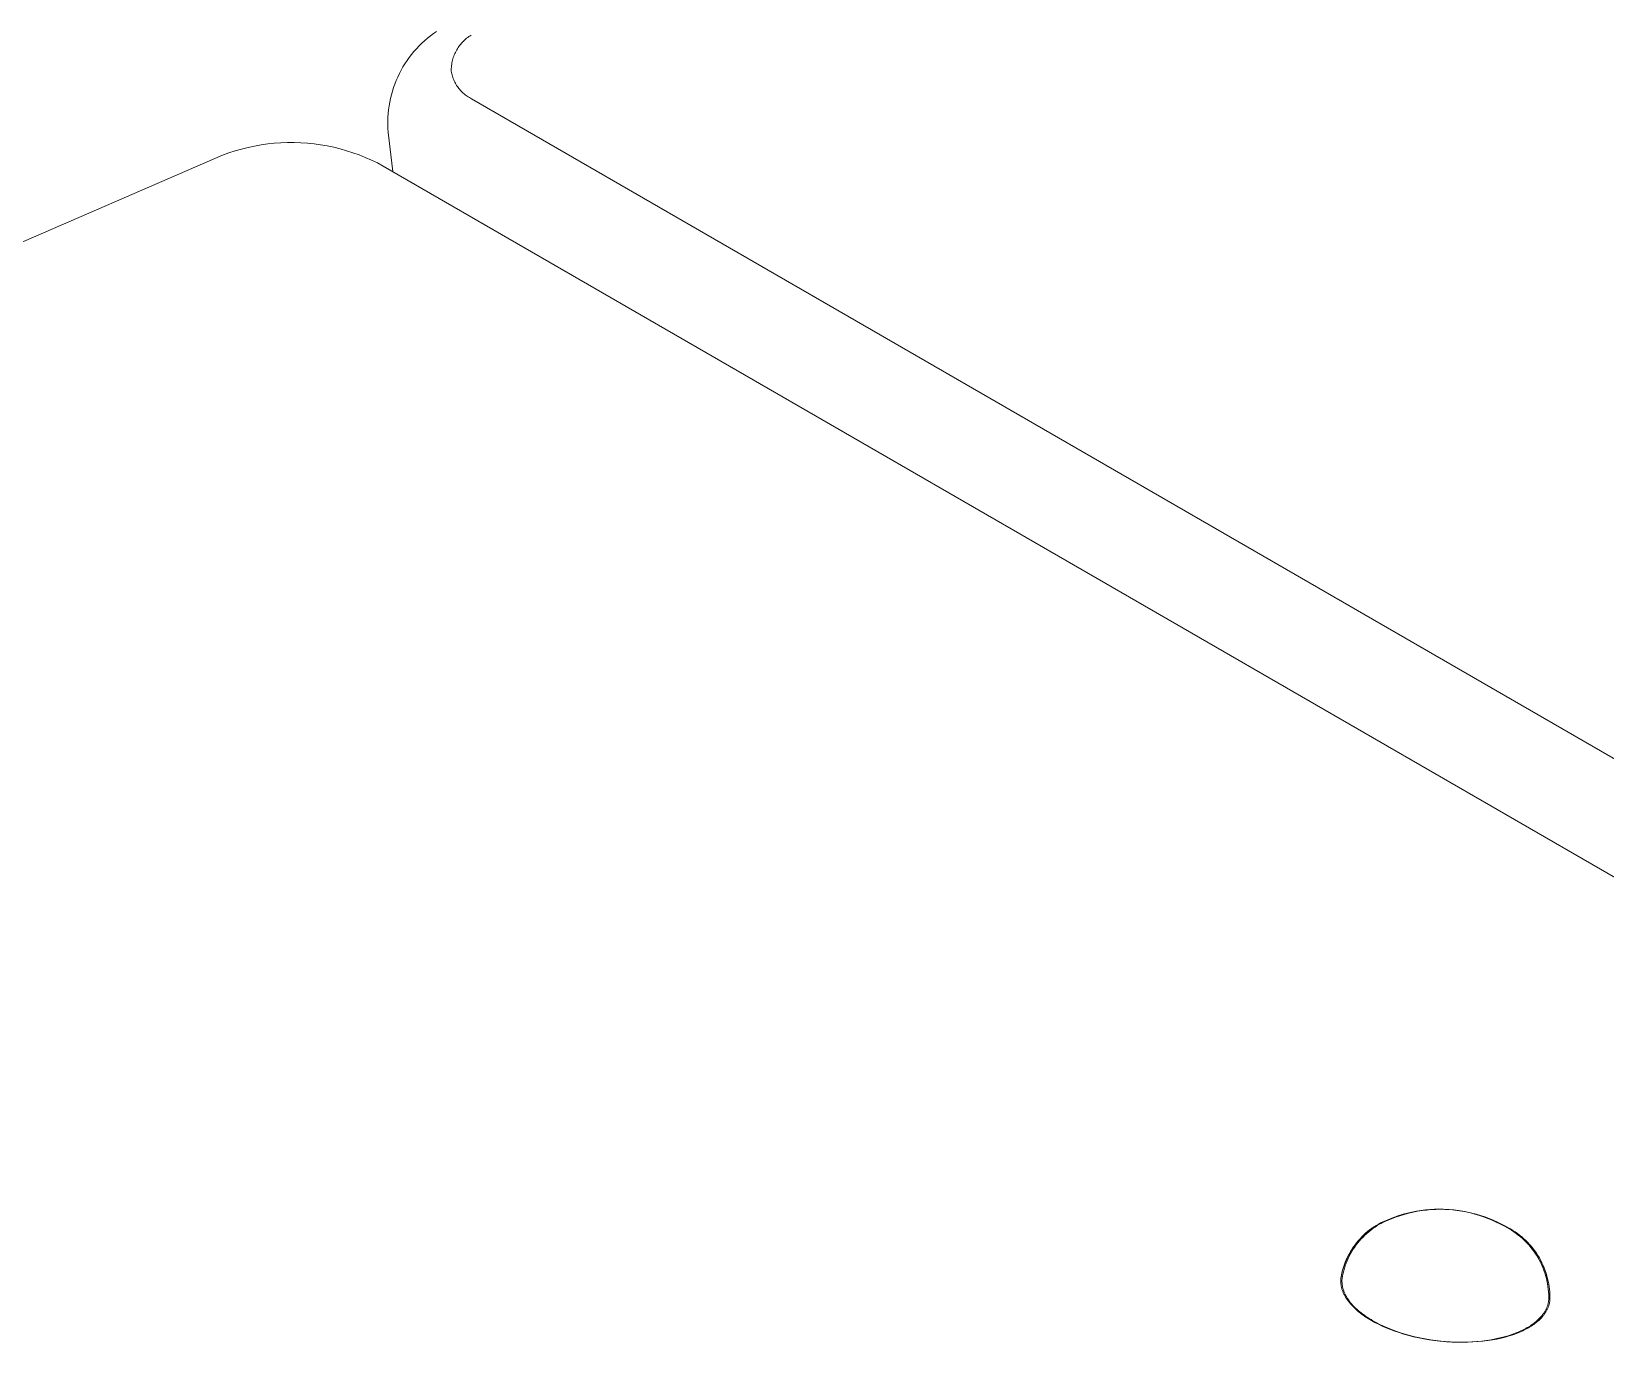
# Model space of a CAD drawing. Header units: inches. Extents: x -4 to 147, y -1 to 99.
# Drawn here: x 100.179 to 103.695, y 57.129 to 60.056 of the extents above; entities that cross this region are included whole.
import ezdxf

# ---------------------------------------------------------------- set-up
doc = ezdxf.new("R2010")
doc.units = ezdxf.units.IN
doc.layers.add('ZANO_R', color=7, linetype='Continuous', lineweight=0)

msp = doc.modelspace()

# ---------------------------------------------------------------- linework, layer by layer
at = {"layer": 'ZANO_R'}
for p, q in [((101.07671, 60.05109), (101.08367, 60.0559)), ((101.03881, 60.01745), (101.04463, 60.02359)), ((101.04463, 60.02359), (101.05066, 60.02953)), ((101.05066, 60.02953), (101.05689, 60.03525)), ((101.05689, 60.03525), (101.06331, 60.04076)), ((101.06331, 60.04076), (101.06992, 60.04604)), ((101.06992, 60.04604), (101.07671, 60.05109)), ((101.13195, 60.02018), (101.13027, 60.01756)), ((101.13373, 60.02274), (101.13195, 60.02018)), ((101.13559, 60.02524), (101.13373, 60.02274)), ((101.13754, 60.02768), (101.13559, 60.02524)), ((101.13957, 60.03005), (101.13754, 60.02768)), ((101.14167, 60.03235), (101.13957, 60.03005)), ((101.14386, 60.03457), (101.14167, 60.03235)), ((101.14612, 60.03673), (101.14386, 60.03457)), ((101.14845, 60.0388), (101.14612, 60.03673)), ((101.15084, 60.04079), (101.14845, 60.0388)), ((101.15331, 60.0427), (101.15084, 60.04079)), ((101.15584, 60.04453), (101.15331, 60.0427)), ((101.15842, 60.04627), (101.15584, 60.04453)), ((101.16107, 60.04792), (101.15842, 60.04627)), ((101.01308, 59.98393), (101.01776, 59.99098)), ((101.01776, 59.99098), (101.02267, 59.99787)), ((101.02267, 59.99787), (101.02782, 60.00458)), ((101.02782, 60.00458), (101.0332, 60.01111)), ((101.0332, 60.01111), (101.03881, 60.01745)), ((101.11797, 59.98575), (101.11746, 59.98267)), ((101.11859, 59.9888), (101.11797, 59.98575)), ((101.11931, 59.99184), (101.11859, 59.9888)), ((101.12013, 59.99485), (101.11931, 59.99184)), ((101.12106, 59.99782), (101.12013, 59.99485)), ((101.12208, 60.00077), (101.12106, 59.99782)), ((101.1232, 60.00368), (101.12208, 60.00077)), ((101.12443, 60.00655), (101.1232, 60.00368)), ((101.12575, 60.00937), (101.12443, 60.00655)), ((101.12716, 60.01215), (101.12575, 60.00937)), ((101.12867, 60.01488), (101.12716, 60.01215)), ((101.13027, 60.01756), (101.12867, 60.01488)), ((100.9935, 59.94648), (100.9969, 59.95424)), ((100.9969, 59.95424), (101.00056, 59.96186)), ((101.00056, 59.96186), (101.00447, 59.96936)), ((101.00447, 59.96936), (101.00865, 59.97672)), ((101.00865, 59.97672), (101.01308, 59.98393)), ((101.11696, 59.96434), (101.11645, 59.96713)), ((101.11655, 59.97337), (101.11645, 59.97025)), ((101.11645, 59.97025), (101.11647, 59.96713)), ((101.11675, 59.97648), (101.11655, 59.97337)), ((101.11705, 59.97958), (101.11675, 59.97648)), ((101.11756, 59.96157), (101.11696, 59.96434)), ((101.11746, 59.98267), (101.11705, 59.97958)), ((101.11826, 59.95882), (101.11756, 59.96157)), ((101.11904, 59.95609), (101.11826, 59.95882)), ((101.11992, 59.95339), (101.11904, 59.95609)), ((101.12089, 59.95073), (101.11992, 59.95339)), ((101.12195, 59.9481), (101.12089, 59.95073)), ((100.98067, 59.90623), (100.98267, 59.91445)), ((100.98267, 59.91445), (100.98496, 59.92259)), ((100.98496, 59.92259), (100.98754, 59.93065)), ((100.98754, 59.93065), (100.99038, 59.93862)), ((100.99038, 59.93862), (100.9935, 59.94648)), ((101.1231, 59.9455), (101.12195, 59.9481)), ((101.12433, 59.94295), (101.1231, 59.9455)), ((101.12565, 59.94044), (101.12433, 59.94295)), ((101.12706, 59.93798), (101.12565, 59.94044)), ((101.12854, 59.93556), (101.12706, 59.93798)), ((101.13011, 59.9332), (101.12854, 59.93556)), ((101.13176, 59.93089), (101.13011, 59.9332)), ((101.13348, 59.92864), (101.13176, 59.93089)), ((101.13528, 59.92644), (101.13348, 59.92864)), ((101.13715, 59.92431), (101.13528, 59.92644)), ((101.1391, 59.92225), (101.13715, 59.92431)), ((101.14111, 59.92025), (101.1391, 59.92225)), ((101.14319, 59.91832), (101.14111, 59.92025)), ((101.14533, 59.91646), (101.14319, 59.91832)), ((101.14753, 59.91468), (101.14533, 59.91646)), ((101.1498, 59.91297), (101.14753, 59.91468)), ((100.97551, 59.8728), (100.97637, 59.88122)), ((100.97637, 59.88122), (100.97751, 59.8896)), ((100.97751, 59.8896), (100.97894, 59.89794)), ((100.97894, 59.89794), (100.98067, 59.90623)), ((101.15212, 59.91134), (101.1498, 59.91297)), ((101.15449, 59.90979), (101.15212, 59.91134)), ((101.15692, 59.90831), (101.15449, 59.90979)), ((101.15939, 59.90693), (101.15692, 59.90831)), ((101.16191, 59.90562), (101.15939, 59.90693)), ((101.16191, 59.90562), (140.32734, 37.29345)), ((100.97468, 59.8559), (100.97495, 59.86436)), ((100.9747, 59.84744), (100.97468, 59.8559)), ((100.97501, 59.83899), (100.9747, 59.84744)), ((100.97495, 59.86436), (100.97551, 59.8728)), ((100.97562, 59.83055), (100.97501, 59.83899)), ((100.9857, 59.74332), (100.97563, 59.83055)), ((97.11251, 58.26699), (100.60582, 59.77976)), ((100.60582, 59.77975), (100.61977, 59.78481)), ((100.61977, 59.78481), (100.6339, 59.78938)), ((100.6339, 59.78938), (100.64817, 59.79346)), ((100.64817, 59.79346), (100.66257, 59.79704)), ((100.66257, 59.79704), (100.67709, 59.80012)), ((100.67709, 59.80012), (100.6917, 59.8027)), ((100.6917, 59.8027), (100.7064, 59.80477)), ((100.7064, 59.80477), (100.72116, 59.80633)), ((100.72116, 59.80633), (100.73596, 59.80738)), ((100.73596, 59.80738), (100.75079, 59.80792)), ((100.75079, 59.80792), (100.76563, 59.80794)), ((100.76563, 59.80794), (100.78047, 59.80746)), ((100.78047, 59.80746), (100.79527, 59.80645)), ((100.79527, 59.80645), (100.81004, 59.80494)), ((100.81004, 59.80494), (100.82474, 59.80292)), ((100.82474, 59.80292), (100.83936, 59.80039)), ((100.83936, 59.80039), (100.85389, 59.79735)), ((100.85389, 59.79735), (100.86831, 59.79382)), ((100.86831, 59.79382), (100.88259, 59.78978)), ((100.88259, 59.78978), (100.89673, 59.78526)), ((100.89673, 59.78526), (100.9107, 59.78025)), ((100.9107, 59.78025), (100.92448, 59.77476)), ((100.92448, 59.77476), (100.93807, 59.7688)), ((100.93807, 59.7688), (100.95145, 59.76237)), ((100.95145, 59.76237), (100.9646, 59.75548)), ((100.96461, 59.75549), (107.34493, 56.07181)), ((103.24275, 57.41531), (103.25257, 57.41794)), ((103.24275, 57.41531), (103.25257, 57.41794)), ((103.24275, 57.41531), (103.25257, 57.41794)), ((103.24275, 57.41531), (103.25257, 57.41794)), ((103.25257, 57.41794), (103.26247, 57.42023)), ((103.25257, 57.41794), (103.26247, 57.42023)), ((103.25257, 57.41794), (103.26247, 57.42023)), ((103.25257, 57.41794), (103.26247, 57.42023)), ((103.25526, 57.41774), (103.26516, 57.42004)), ((103.26247, 57.42023), (103.27244, 57.42218)), ((103.26247, 57.42023), (103.27244, 57.42218)), ((103.26247, 57.42023), (103.27244, 57.42218)), ((103.26247, 57.42023), (103.27244, 57.42218)), ((103.26516, 57.42004), (103.27513, 57.42198)), ((103.27244, 57.42218), (103.28248, 57.42378)), ((103.27244, 57.42218), (103.28248, 57.42378)), ((103.27244, 57.42218), (103.28248, 57.42378)), ((103.27244, 57.42218), (103.28248, 57.42378)), ((103.27513, 57.42198), (103.28517, 57.42359)), ((103.28248, 57.42378), (103.29256, 57.42504)), ((103.28248, 57.42378), (103.29256, 57.42504)), ((103.28248, 57.42378), (103.29256, 57.42504)), ((103.28248, 57.42378), (103.29256, 57.42504)), ((103.28517, 57.42359), (103.29525, 57.42484)), ((103.29256, 57.42504), (103.30268, 57.42595)), ((103.29256, 57.42504), (103.30268, 57.42595)), ((103.29256, 57.42504), (103.30268, 57.42595)), ((103.29256, 57.42504), (103.30268, 57.42595)), ((103.29525, 57.42484), (103.30537, 57.42575)), ((103.30268, 57.42595), (103.31283, 57.42651)), ((103.30268, 57.42595), (103.31283, 57.42651)), ((103.30268, 57.42595), (103.31283, 57.42651)), ((103.30268, 57.42595), (103.31283, 57.42651)), ((103.30537, 57.42575), (103.31552, 57.42631)), ((103.31283, 57.42651), (103.32299, 57.42672)), ((103.31283, 57.42651), (103.32299, 57.42672)), ((103.31283, 57.42651), (103.32299, 57.42672)), ((103.31283, 57.42651), (103.32299, 57.42672)), ((103.31552, 57.42631), (103.32568, 57.42652)), ((103.32299, 57.42672), (103.33315, 57.42657)), ((103.32299, 57.42672), (103.33315, 57.42657)), ((103.32299, 57.42672), (103.33315, 57.42658)), ((103.32299, 57.42672), (103.33315, 57.42658)), ((103.32568, 57.42652), (103.33584, 57.42638)), ((103.33315, 57.42658), (103.3433, 57.42608)), ((103.33315, 57.42658), (103.3433, 57.42608)), ((103.33315, 57.42657), (103.3433, 57.42608)), ((103.33315, 57.42657), (103.3433, 57.42608)), ((103.33584, 57.42638), (103.34599, 57.42589)), ((103.3433, 57.42608), (103.35343, 57.42524)), ((103.3433, 57.42608), (103.35343, 57.42524)), ((103.3433, 57.42608), (103.35343, 57.42524)), ((103.3433, 57.42608), (103.35343, 57.42524)), ((103.34599, 57.42589), (103.35612, 57.42505)), ((103.35343, 57.42524), (103.36352, 57.42406)), ((103.35343, 57.42524), (103.36352, 57.42406)), ((103.35343, 57.42524), (103.36352, 57.42406)), ((103.35343, 57.42524), (103.36352, 57.42406)), ((103.35612, 57.42505), (103.36621, 57.42386)), ((103.36352, 57.42406), (103.37356, 57.42252)), ((103.36352, 57.42406), (103.37356, 57.42252)), ((103.36352, 57.42406), (103.37356, 57.42252)), ((103.36352, 57.42406), (103.37356, 57.42252)), ((103.36621, 57.42386), (103.37625, 57.42232)), ((103.37356, 57.42252), (103.38355, 57.42064)), ((103.37356, 57.42252), (103.38355, 57.42064)), ((103.37356, 57.42252), (103.38355, 57.42064)), ((103.37356, 57.42252), (103.38355, 57.42064)), ((103.37625, 57.42232), (103.38624, 57.42044)), ((103.38355, 57.42064), (103.39347, 57.41842)), ((103.38355, 57.42064), (103.39347, 57.41842)), ((103.38355, 57.42064), (103.39347, 57.41842)), ((103.38355, 57.42064), (103.39347, 57.41842)), ((103.38624, 57.42044), (103.39615, 57.41822)), ((103.39347, 57.41842), (103.4033, 57.41585)), ((103.39347, 57.41842), (103.4033, 57.41585)), ((103.39347, 57.41842), (103.4033, 57.41585)), ((103.39347, 57.41842), (103.4033, 57.41585)), ((103.39615, 57.41822), (103.40599, 57.41566)), ((103.16798, 57.3803), (103.17267, 57.38378)), ((103.16798, 57.3803), (103.17267, 57.38378)), ((103.1682, 57.38045), (103.17288, 57.3839)), ((103.16856, 57.38069), (103.17321, 57.3841)), ((103.17067, 57.38011), (103.17536, 57.38358)), ((103.17267, 57.38378), (103.17748, 57.38709)), ((103.17267, 57.38378), (103.17748, 57.38709)), ((103.17288, 57.3839), (103.17767, 57.38719)), ((103.17321, 57.3841), (103.17796, 57.38736)), ((103.17536, 57.38358), (103.18017, 57.3869)), ((103.17748, 57.38709), (103.1824, 57.39024)), ((103.17748, 57.38709), (103.1824, 57.39024)), ((103.17767, 57.38719), (103.18256, 57.39032)), ((103.17796, 57.38736), (103.18282, 57.39045)), ((103.18017, 57.3869), (103.18509, 57.39005)), ((103.1824, 57.39024), (103.18743, 57.39322)), ((103.1824, 57.39024), (103.18743, 57.39322)), ((103.18256, 57.39032), (103.18757, 57.39328)), ((103.18282, 57.39045), (103.18779, 57.39338)), ((103.18509, 57.39005), (103.19012, 57.39302)), ((103.18743, 57.39322), (103.19256, 57.39602)), ((103.18743, 57.39322), (103.19256, 57.39602)), ((103.18757, 57.39328), (103.19267, 57.39606)), ((103.18779, 57.39338), (103.19285, 57.39614)), ((103.19012, 57.39302), (103.19525, 57.39582)), ((103.19256, 57.39602), (103.19778, 57.39864)), ((103.19256, 57.39602), (103.19778, 57.39864)), ((103.19267, 57.39606), (103.19786, 57.39867)), ((103.19285, 57.39614), (103.198, 57.39872)), ((103.19525, 57.39582), (103.20046, 57.39845)), ((103.19778, 57.39864), (103.20308, 57.40108)), ((103.19778, 57.39864), (103.20308, 57.40108)), ((103.19786, 57.39867), (103.20314, 57.4011)), ((103.198, 57.39872), (103.20323, 57.40113)), ((103.20046, 57.39845), (103.20577, 57.40089)), ((103.20308, 57.40108), (103.20847, 57.40334)), ((103.20308, 57.40108), (103.20847, 57.40334)), ((103.20314, 57.4011), (103.2085, 57.40335)), ((103.20323, 57.40113), (103.20855, 57.40336)), ((103.20577, 57.40089), (103.21116, 57.40315)), ((103.20847, 57.40334), (103.21393, 57.40541)), ((103.20847, 57.40334), (103.21393, 57.40541)), ((103.2085, 57.40335), (103.21393, 57.40541)), ((103.20855, 57.40336), (103.21393, 57.40541)), ((103.21116, 57.40315), (103.21662, 57.40522)), ((103.21393, 57.40541), (103.22342, 57.40904)), ((103.21393, 57.40541), (103.22342, 57.40904)), ((103.21393, 57.40541), (103.22342, 57.40904)), ((103.21393, 57.40541), (103.22342, 57.40904)), ((103.21662, 57.40522), (103.22611, 57.40885)), ((103.22342, 57.40904), (103.23303, 57.41234)), ((103.22342, 57.40904), (103.23303, 57.41234)), ((103.22342, 57.40904), (103.23303, 57.41234)), ((103.22342, 57.40904), (103.23303, 57.41234)), ((103.22611, 57.40885), (103.23572, 57.41215)), ((103.23303, 57.41234), (103.24275, 57.41531)), ((103.23303, 57.41234), (103.24275, 57.41531)), ((103.23303, 57.41234), (103.24275, 57.41531)), ((103.23303, 57.41234), (103.24275, 57.41531)), ((103.23572, 57.41215), (103.24544, 57.41511)), ((103.24544, 57.41511), (103.25526, 57.41774)), ((103.4033, 57.41585), (103.41304, 57.41295)), ((103.4033, 57.41585), (103.41304, 57.41295)), ((103.4033, 57.41585), (103.41304, 57.41295)), ((103.4033, 57.41585), (103.41304, 57.41295)), ((103.40599, 57.41566), (103.41573, 57.41276)), ((103.41304, 57.41295), (103.42267, 57.40972)), ((103.41304, 57.41295), (103.42267, 57.40972)), ((103.41304, 57.41295), (103.42267, 57.40972)), ((103.41304, 57.41295), (103.42267, 57.40972)), ((103.41573, 57.41276), (103.42536, 57.40952)), ((103.42267, 57.40972), (103.43219, 57.40615)), ((103.42267, 57.40972), (103.43219, 57.40615)), ((103.42267, 57.40972), (103.43219, 57.40615)), ((103.42267, 57.40972), (103.43219, 57.40615)), ((103.42536, 57.40952), (103.43488, 57.40596)), ((103.43219, 57.40615), (103.44157, 57.40226)), ((103.43219, 57.40615), (103.44157, 57.40226)), ((103.43219, 57.40615), (103.44157, 57.40226)), ((103.43219, 57.40615), (103.44157, 57.40226)), ((103.43488, 57.40596), (103.44426, 57.40207)), ((103.44157, 57.40226), (103.45082, 57.39805)), ((103.44157, 57.40226), (103.45082, 57.39805)), ((103.44157, 57.40226), (103.45082, 57.39805)), ((103.44157, 57.40226), (103.45082, 57.39805)), ((103.44426, 57.40207), (103.45351, 57.39785)), ((103.45082, 57.39805), (103.45992, 57.39352)), ((103.45082, 57.39805), (103.45992, 57.39352)), ((103.45082, 57.39805), (103.45992, 57.39352)), ((103.45082, 57.39805), (103.45992, 57.39352)), ((103.45351, 57.39785), (103.46261, 57.39333)), ((103.45992, 57.39352), (103.46886, 57.38868)), ((103.45992, 57.39352), (103.46886, 57.38868)), ((103.45992, 57.39352), (103.46886, 57.38868)), ((103.45992, 57.39352), (103.46886, 57.38868)), ((103.46261, 57.39333), (103.47155, 57.38849)), ((103.46886, 57.38868), (103.47435, 57.38588)), ((103.46886, 57.38868), (103.47434, 57.38588)), ((103.46886, 57.38868), (103.47435, 57.38588)), ((103.46886, 57.38868), (103.47429, 57.3859)), ((103.47155, 57.38849), (103.47704, 57.38568)), ((103.47429, 57.3859), (103.47963, 57.38293)), ((103.47434, 57.38588), (103.47972, 57.38289)), ((103.47435, 57.38588), (103.47975, 57.38288)), ((103.47435, 57.38588), (103.47975, 57.38288)), ((103.47704, 57.38568), (103.48244, 57.38268)), ((103.47963, 57.38293), (103.48487, 57.37978)), ((103.47972, 57.38289), (103.48499, 57.37972)), ((103.47975, 57.38288), (103.48504, 57.3797)), ((103.47975, 57.38288), (103.48504, 57.3797)), ((103.48244, 57.38268), (103.48773, 57.3795)), ((103.13218, 57.34281), (103.13559, 57.34751)), ((103.13269, 57.3435), (103.13609, 57.34815)), ((103.13528, 57.34712), (103.13885, 57.35175)), ((103.13528, 57.34712), (103.13885, 57.35175)), ((103.13559, 57.34751), (103.13916, 57.3521)), ((103.13609, 57.34815), (103.13965, 57.35268)), ((103.13797, 57.34693), (103.14154, 57.35155)), ((103.13885, 57.35175), (103.14258, 57.35624)), ((103.13885, 57.35175), (103.14258, 57.35624)), ((103.13916, 57.3521), (103.14288, 57.35657)), ((103.13965, 57.35268), (103.14337, 57.35709)), ((103.14154, 57.35155), (103.14527, 57.35605)), ((103.14258, 57.35624), (103.14646, 57.36061)), ((103.14258, 57.35624), (103.14646, 57.36061)), ((103.14288, 57.35657), (103.14675, 57.3609)), ((103.14337, 57.35709), (103.14723, 57.36137)), ((103.14527, 57.35605), (103.14915, 57.36041)), ((103.14646, 57.36061), (103.15049, 57.36484)), ((103.14646, 57.36061), (103.15049, 57.36484)), ((103.14675, 57.3609), (103.15077, 57.3651)), ((103.14723, 57.36137), (103.15123, 57.36552)), ((103.14915, 57.36041), (103.15318, 57.36464)), ((103.15049, 57.36484), (103.15466, 57.36893)), ((103.15049, 57.36484), (103.15466, 57.36893)), ((103.15077, 57.3651), (103.15493, 57.36916)), ((103.15123, 57.36552), (103.15537, 57.36953)), ((103.15318, 57.36464), (103.15735, 57.36873)), ((103.15466, 57.36893), (103.15897, 57.37287)), ((103.15466, 57.36893), (103.15897, 57.37287)), ((103.15493, 57.36916), (103.15922, 57.37307)), ((103.15537, 57.36953), (103.15964, 57.37339)), ((103.15735, 57.36873), (103.16166, 57.37268)), ((103.15897, 57.37287), (103.16341, 57.37666)), ((103.15897, 57.37287), (103.16341, 57.37666)), ((103.15922, 57.37307), (103.16365, 57.37684)), ((103.15964, 57.37339), (103.16404, 57.37712)), ((103.16166, 57.37268), (103.1661, 57.37647)), ((103.16341, 57.37666), (103.16798, 57.3803)), ((103.16341, 57.37666), (103.16798, 57.3803)), ((103.16365, 57.37684), (103.1682, 57.38045)), ((103.16404, 57.37712), (103.16856, 57.38069)), ((103.1661, 57.37647), (103.17067, 57.38011)), ((103.48487, 57.37978), (103.48999, 57.37644)), ((103.48499, 57.37972), (103.49015, 57.37636)), ((103.48504, 57.3797), (103.49021, 57.37633)), ((103.48504, 57.3797), (103.49021, 57.37633)), ((103.48773, 57.3795), (103.4929, 57.37613)), ((103.48999, 57.37644), (103.49499, 57.37294)), ((103.49015, 57.37636), (103.49519, 57.37283)), ((103.49021, 57.37633), (103.49527, 57.37278)), ((103.49021, 57.37633), (103.49527, 57.37278)), ((103.4929, 57.37613), (103.49796, 57.37259)), ((103.49499, 57.37294), (103.49987, 57.36926)), ((103.49519, 57.37283), (103.5001, 57.36912)), ((103.49527, 57.37278), (103.50019, 57.36907)), ((103.49527, 57.37278), (103.50019, 57.36907)), ((103.49796, 57.37259), (103.50288, 57.36887)), ((103.49987, 57.36926), (103.50463, 57.36542)), ((103.5001, 57.36912), (103.50489, 57.36525)), ((103.50019, 57.36907), (103.50499, 57.36518)), ((103.50019, 57.36907), (103.50499, 57.36518)), ((103.50288, 57.36887), (103.50768, 57.36498)), ((103.50463, 57.36542), (103.50924, 57.36142)), ((103.50489, 57.36525), (103.50953, 57.36121)), ((103.50499, 57.36518), (103.50964, 57.36112)), ((103.50499, 57.36518), (103.50964, 57.36112)), ((103.50768, 57.36498), (103.51233, 57.36093)), ((103.50924, 57.36142), (103.51372, 57.35726)), ((103.50953, 57.36121), (103.51403, 57.35701)), ((103.50964, 57.36112), (103.51415, 57.35691)), ((103.50964, 57.36112), (103.51415, 57.35691)), ((103.51233, 57.36093), (103.51684, 57.35672)), ((103.51372, 57.35726), (103.51805, 57.35295)), ((103.51403, 57.35701), (103.51838, 57.35266)), ((103.51415, 57.35691), (103.51851, 57.35254)), ((103.51415, 57.35691), (103.51851, 57.35254)), ((103.51684, 57.35672), (103.5212, 57.35235)), ((103.51805, 57.35295), (103.52223, 57.3485)), ((103.51838, 57.35266), (103.52258, 57.34816)), ((103.51851, 57.35254), (103.52272, 57.34802)), ((103.51851, 57.35254), (103.52272, 57.34802)), ((103.5212, 57.35235), (103.52541, 57.34783)), ((103.52223, 57.3485), (103.52625, 57.3439)), ((103.52258, 57.34816), (103.52662, 57.34351)), ((103.52272, 57.34802), (103.52677, 57.34336)), ((103.52272, 57.34802), (103.52677, 57.34336)), ((103.52541, 57.34783), (103.52946, 57.34317)), ((103.11308, 57.307), (103.11528, 57.31238)), ((103.1135, 57.30812), (103.11572, 57.31344)), ((103.11501, 57.31172), (103.11737, 57.31706)), ((103.11501, 57.31172), (103.11737, 57.31706)), ((103.11528, 57.31238), (103.11765, 57.31768)), ((103.11572, 57.31344), (103.11812, 57.31868)), ((103.11737, 57.31706), (103.11992, 57.32232)), ((103.11737, 57.31706), (103.11992, 57.32232)), ((103.11765, 57.31768), (103.12021, 57.3229)), ((103.1177, 57.31153), (103.12006, 57.31687)), ((103.11812, 57.31868), (103.12069, 57.32384)), ((103.11992, 57.32232), (103.12265, 57.32749)), ((103.11992, 57.32232), (103.12265, 57.32749)), ((103.12006, 57.31687), (103.12261, 57.32213)), ((103.12021, 57.3229), (103.12295, 57.32803)), ((103.12069, 57.32384), (103.12344, 57.3289)), ((103.12261, 57.32213), (103.12534, 57.32729)), ((103.12265, 57.32749), (103.12555, 57.33256)), ((103.12265, 57.32749), (103.12555, 57.33256)), ((103.12295, 57.32803), (103.12586, 57.33306)), ((103.12344, 57.3289), (103.12636, 57.33387)), ((103.12534, 57.32729), (103.12824, 57.33236)), ((103.12555, 57.33256), (103.12863, 57.33752)), ((103.12555, 57.33256), (103.12863, 57.33752)), ((103.12586, 57.33306), (103.12893, 57.33799)), ((103.12636, 57.33387), (103.12944, 57.33874)), ((103.12824, 57.33236), (103.13132, 57.33733)), ((103.12863, 57.33752), (103.13187, 57.34238)), ((103.12863, 57.33752), (103.13187, 57.34238)), ((103.12893, 57.33799), (103.13218, 57.34281)), ((103.12944, 57.33874), (103.13269, 57.3435)), ((103.13132, 57.33733), (103.13456, 57.34218)), ((103.13187, 57.34238), (103.13528, 57.34712)), ((103.13187, 57.34238), (103.13528, 57.34712)), ((103.13456, 57.34218), (103.13797, 57.34693)), ((103.52625, 57.3439), (103.53011, 57.33916)), ((103.52662, 57.34351), (103.5305, 57.33873)), ((103.52677, 57.34336), (103.53065, 57.33856)), ((103.52677, 57.34336), (103.53065, 57.33856)), ((103.52946, 57.34317), (103.53334, 57.33837)), ((103.53011, 57.33916), (103.53381, 57.3343)), ((103.5305, 57.33873), (103.53421, 57.33382)), ((103.53065, 57.33856), (103.53436, 57.33363)), ((103.53065, 57.33856), (103.53436, 57.33363)), ((103.53334, 57.33837), (103.53705, 57.33343)), ((103.53381, 57.3343), (103.53734, 57.32931)), ((103.53421, 57.33382), (103.53774, 57.32878)), ((103.53436, 57.33363), (103.5379, 57.32857)), ((103.53436, 57.33363), (103.5379, 57.32857)), ((103.53705, 57.33343), (103.54058, 57.32838)), ((103.53734, 57.32931), (103.54069, 57.32421)), ((103.53774, 57.32878), (103.5411, 57.32362)), ((103.5379, 57.32857), (103.54125, 57.32339)), ((103.5379, 57.32857), (103.54125, 57.32339)), ((103.54058, 57.32838), (103.54394, 57.3232)), ((103.54069, 57.32421), (103.54387, 57.31899)), ((103.5411, 57.32362), (103.54427, 57.31835)), ((103.54125, 57.32339), (103.54443, 57.3181)), ((103.54125, 57.32339), (103.54443, 57.3181)), ((103.54387, 57.31899), (103.54686, 57.31366)), ((103.54394, 57.3232), (103.54712, 57.3179)), ((103.54427, 57.31835), (103.54726, 57.31297)), ((103.54443, 57.3181), (103.54742, 57.3127)), ((103.54443, 57.3181), (103.54742, 57.3127)), ((103.54686, 57.31366), (103.54967, 57.30824)), ((103.54712, 57.3179), (103.55011, 57.3125)), ((103.54726, 57.31297), (103.55007, 57.30748)), ((103.54742, 57.3127), (103.55021, 57.30719)), ((103.54742, 57.3127), (103.55021, 57.30719)), ((103.55011, 57.3125), (103.5529, 57.307)), ((103.10377, 57.27251), (103.10479, 57.27826)), ((103.10377, 57.27251), (103.10479, 57.27826)), ((103.10387, 57.27343), (103.10492, 57.27914)), ((103.10405, 57.27492), (103.10515, 57.28058)), ((103.10479, 57.27826), (103.10601, 57.28397)), ((103.10479, 57.27826), (103.10601, 57.28397)), ((103.10492, 57.27914), (103.10617, 57.28482)), ((103.10515, 57.28058), (103.10644, 57.28619)), ((103.10601, 57.28397), (103.10743, 57.28964)), ((103.10601, 57.28397), (103.10743, 57.28964)), ((103.10617, 57.28482), (103.10761, 57.29045)), ((103.10644, 57.28619), (103.10793, 57.29176)), ((103.10646, 57.27231), (103.10748, 57.27807)), ((103.10743, 57.28964), (103.10904, 57.29526)), ((103.10743, 57.28964), (103.10904, 57.29526)), ((103.10748, 57.27807), (103.1087, 57.28378)), ((103.10761, 57.29045), (103.10925, 57.29603)), ((103.10793, 57.29176), (103.1096, 57.29728)), ((103.1087, 57.28378), (103.11012, 57.28945)), ((103.10904, 57.29526), (103.11084, 57.30081)), ((103.10904, 57.29526), (103.11084, 57.30081)), ((103.10925, 57.29603), (103.11107, 57.30154)), ((103.1096, 57.29728), (103.11146, 57.30273)), ((103.11012, 57.28945), (103.11172, 57.29506)), ((103.11084, 57.30081), (103.11283, 57.3063)), ((103.11084, 57.30081), (103.11283, 57.3063)), ((103.11107, 57.30154), (103.11308, 57.307)), ((103.11146, 57.30273), (103.1135, 57.30812)), ((103.11172, 57.29506), (103.11353, 57.30062)), ((103.11283, 57.3063), (103.11501, 57.31172)), ((103.11283, 57.3063), (103.11501, 57.31172)), ((103.11353, 57.30062), (103.11552, 57.30611)), ((103.11552, 57.30611), (103.1177, 57.31153)), ((103.54967, 57.30824), (103.5523, 57.30272)), ((103.55007, 57.30748), (103.55267, 57.30191)), ((103.55021, 57.30719), (103.55282, 57.3016)), ((103.55021, 57.30719), (103.55282, 57.3016)), ((103.5523, 57.30272), (103.55473, 57.29711)), ((103.55267, 57.30191), (103.55509, 57.29625)), ((103.55282, 57.3016), (103.55523, 57.29591)), ((103.55282, 57.3016), (103.55523, 57.29591)), ((103.5529, 57.307), (103.55551, 57.3014)), ((103.55473, 57.29711), (103.55696, 57.29143)), ((103.55509, 57.29625), (103.5573, 57.2905)), ((103.55523, 57.29591), (103.55743, 57.29015)), ((103.55523, 57.29591), (103.55743, 57.29015)), ((103.55551, 57.3014), (103.55792, 57.29572)), ((103.55696, 57.29143), (103.559, 57.28567)), ((103.5573, 57.2905), (103.55932, 57.28469)), ((103.55743, 57.29015), (103.55944, 57.28431)), ((103.55743, 57.29015), (103.55944, 57.28431)), ((103.55792, 57.29572), (103.56012, 57.28995)), ((103.559, 57.28567), (103.56084, 57.27984)), ((103.55932, 57.28469), (103.56113, 57.27881)), ((103.55944, 57.28431), (103.56124, 57.27841)), ((103.55944, 57.28431), (103.56124, 57.27841)), ((103.56012, 57.28995), (103.56213, 57.28412)), ((103.56084, 57.27984), (103.56248, 57.27395)), ((103.56113, 57.27881), (103.56274, 57.27286)), ((103.56124, 57.27841), (103.56283, 57.27244)), ((103.56124, 57.27841), (103.56283, 57.27244)), ((103.56213, 57.28412), (103.56393, 57.27821)), ((103.56393, 57.27821), (103.56552, 57.27225)), ((103.10346, 57.26769), (103.10345, 57.26608)), ((103.10346, 57.26769), (103.10345, 57.26608)), ((103.10345, 57.26608), (103.10348, 57.26446)), ((103.10345, 57.26608), (103.10348, 57.26446)), ((103.10352, 57.2693), (103.10346, 57.26769)), ((103.10352, 57.2693), (103.10346, 57.26769)), ((103.10348, 57.26446), (103.10356, 57.26284)), ((103.10348, 57.26446), (103.10356, 57.26284)), ((103.10362, 57.27091), (103.10352, 57.2693)), ((103.10362, 57.27091), (103.10352, 57.2693)), ((103.10356, 57.26284), (103.10368, 57.26122)), ((103.10356, 57.26284), (103.10368, 57.26122)), ((103.10377, 57.27251), (103.10362, 57.27091)), ((103.10377, 57.27251), (103.10362, 57.27091)), ((103.10368, 57.26122), (103.10384, 57.2596)), ((103.10368, 57.26122), (103.10384, 57.2596)), ((103.10384, 57.2596), (103.10405, 57.25797)), ((103.10384, 57.2596), (103.10405, 57.25797)), ((103.10405, 57.25797), (103.1043, 57.25634)), ((103.10405, 57.25797), (103.1043, 57.25634)), ((103.1043, 57.25634), (103.1046, 57.25471)), ((103.1043, 57.25634), (103.1046, 57.25471)), ((103.1046, 57.25471), (103.10494, 57.25309)), ((103.1046, 57.25471), (103.10494, 57.25309)), ((103.10494, 57.25309), (103.10532, 57.25146)), ((103.10494, 57.25309), (103.10532, 57.25146)), ((103.10532, 57.25146), (103.10575, 57.24983)), ((103.10532, 57.25146), (103.10575, 57.24983)), ((103.10575, 57.24983), (103.10622, 57.2482)), ((103.10575, 57.24983), (103.10622, 57.2482)), ((103.10614, 57.26589), (103.10615, 57.2675)), ((103.10617, 57.26427), (103.10614, 57.26589)), ((103.10615, 57.2675), (103.10621, 57.26911)), ((103.10624, 57.26265), (103.10617, 57.26427)), ((103.10621, 57.26911), (103.10631, 57.27071)), ((103.10622, 57.2482), (103.10673, 57.24658)), ((103.10622, 57.2482), (103.10673, 57.24658)), ((103.10636, 57.26103), (103.10624, 57.26265)), ((103.10631, 57.27071), (103.10646, 57.27231)), ((103.10653, 57.2594), (103.10636, 57.26103)), ((103.10674, 57.25777), (103.10653, 57.2594)), ((103.10673, 57.24658), (103.10729, 57.24496)), ((103.10673, 57.24658), (103.10729, 57.24496)), ((103.10699, 57.25615), (103.10674, 57.25777)), ((103.10729, 57.25452), (103.10699, 57.25615)), ((103.10763, 57.25289), (103.10729, 57.25452)), ((103.10729, 57.24496), (103.10789, 57.24334)), ((103.10729, 57.24496), (103.10789, 57.24334)), ((103.10801, 57.25126), (103.10763, 57.25289)), ((103.10789, 57.24334), (103.10853, 57.24172)), ((103.10789, 57.24334), (103.10853, 57.24172)), ((103.10844, 57.24963), (103.10801, 57.25126)), ((103.10891, 57.24801), (103.10844, 57.24963)), ((103.10942, 57.24638), (103.10891, 57.24801)), ((103.10998, 57.24476), (103.10942, 57.24638)), ((103.11058, 57.24314), (103.10998, 57.24476)), ((103.11122, 57.24152), (103.11058, 57.24314)), ((103.56248, 57.27395), (103.56391, 57.26802)), ((103.56274, 57.27286), (103.56413, 57.26687)), ((103.56283, 57.27244), (103.56422, 57.26643)), ((103.56283, 57.27244), (103.56422, 57.26643)), ((103.56391, 57.26802), (103.56514, 57.26203)), ((103.56413, 57.26687), (103.56532, 57.26083)), ((103.56422, 57.26643), (103.56539, 57.26037)), ((103.56422, 57.26643), (103.56539, 57.26037)), ((103.56514, 57.26203), (103.56617, 57.25601)), ((103.56532, 57.26083), (103.5663, 57.25475)), ((103.56539, 57.26037), (103.56635, 57.25427)), ((103.56539, 57.26037), (103.56635, 57.25427)), ((103.56552, 57.27225), (103.56691, 57.26623)), ((103.56617, 57.25601), (103.56698, 57.24995)), ((103.5663, 57.25475), (103.56707, 57.24865)), ((103.56635, 57.25427), (103.5671, 57.24814)), ((103.56635, 57.25427), (103.5671, 57.24814)), ((103.56691, 57.26623), (103.56808, 57.26017)), ((103.56698, 57.24995), (103.56759, 57.24387)), ((103.56707, 57.24865), (103.56762, 57.24252)), ((103.5671, 57.24814), (103.56763, 57.24199)), ((103.5671, 57.24814), (103.56763, 57.24199)), ((103.56759, 57.24387), (103.56798, 57.23778)), ((103.56762, 57.24252), (103.56796, 57.23637)), ((103.56763, 57.24199), (103.56795, 57.23583)), ((103.56763, 57.24199), (103.56795, 57.23583)), ((103.56808, 57.26017), (103.56904, 57.25408)), ((103.56904, 57.25408), (103.56979, 57.24795)), ((103.56979, 57.24795), (103.57032, 57.2418)), ((103.10853, 57.24172), (103.10921, 57.24011)), ((103.10853, 57.24172), (103.10921, 57.24011)), ((103.10921, 57.24011), (103.10993, 57.2385)), ((103.10921, 57.24011), (103.10993, 57.2385)), ((103.10993, 57.2385), (103.1107, 57.23689)), ((103.10993, 57.2385), (103.1107, 57.23689)), ((103.1107, 57.23689), (103.1115, 57.23529)), ((103.1107, 57.23689), (103.1115, 57.23529)), ((103.1119, 57.23991), (103.11122, 57.24152)), ((103.1115, 57.23529), (103.11235, 57.2337)), ((103.1115, 57.23529), (103.11235, 57.2337)), ((103.11262, 57.2383), (103.1119, 57.23991)), ((103.11235, 57.2337), (103.11323, 57.23211)), ((103.11235, 57.2337), (103.11323, 57.23211)), ((103.11339, 57.2367), (103.11262, 57.2383)), ((103.11323, 57.23211), (103.11416, 57.23052)), ((103.11323, 57.23211), (103.11416, 57.23052)), ((103.11419, 57.2351), (103.11339, 57.2367)), ((103.11416, 57.23052), (103.11512, 57.22895)), ((103.11416, 57.23052), (103.11512, 57.22895)), ((103.11504, 57.2335), (103.11419, 57.2351)), ((103.11592, 57.23191), (103.11504, 57.2335)), ((103.11512, 57.22895), (103.11612, 57.22738)), ((103.11512, 57.22895), (103.11612, 57.22738)), ((103.11684, 57.23033), (103.11592, 57.23191)), ((103.11612, 57.22738), (103.11716, 57.22581)), ((103.11612, 57.22738), (103.11716, 57.22581)), ((103.11781, 57.22875), (103.11684, 57.23033)), ((103.11716, 57.22581), (103.11823, 57.22426)), ((103.11716, 57.22581), (103.11823, 57.22426)), ((103.11881, 57.22718), (103.11781, 57.22875)), ((103.11823, 57.22426), (103.11934, 57.22271)), ((103.11823, 57.22426), (103.11934, 57.22271)), ((103.11984, 57.22562), (103.11881, 57.22718)), ((103.11934, 57.22271), (103.12049, 57.22117)), ((103.11934, 57.22271), (103.12049, 57.22117)), ((103.12092, 57.22406), (103.11984, 57.22562)), ((103.12049, 57.22117), (103.12289, 57.21812)), ((103.12049, 57.22117), (103.12289, 57.21812)), ((103.12203, 57.22251), (103.12092, 57.22406)), ((103.12318, 57.22097), (103.12203, 57.22251)), ((103.12289, 57.21812), (103.12542, 57.2151)), ((103.12289, 57.21812), (103.12542, 57.2151)), ((103.12558, 57.21792), (103.12318, 57.22097)), ((103.12542, 57.2151), (103.12809, 57.21213)), ((103.12542, 57.2151), (103.12809, 57.21213)), ((103.12811, 57.21491), (103.12558, 57.21792)), ((103.12809, 57.21213), (103.13088, 57.2092)), ((103.12809, 57.21213), (103.13088, 57.2092)), ((103.13078, 57.21193), (103.12811, 57.21491)), ((103.13357, 57.209), (103.13078, 57.21193)), ((103.13088, 57.2092), (103.1338, 57.20631)), ((103.13088, 57.2092), (103.1338, 57.20631)), ((103.13649, 57.20612), (103.13357, 57.209)), ((103.56323, 57.20582), (103.56379, 57.20714)), ((103.56323, 57.20582), (103.56379, 57.20714)), ((103.56379, 57.20714), (103.56431, 57.20847)), ((103.56379, 57.20714), (103.56431, 57.20847)), ((103.56431, 57.20847), (103.56481, 57.20981)), ((103.56431, 57.20847), (103.56481, 57.20981)), ((103.56481, 57.20981), (103.56527, 57.21115)), ((103.56481, 57.20981), (103.56527, 57.21115)), ((103.56527, 57.21115), (103.5657, 57.2125)), ((103.56527, 57.21115), (103.5657, 57.2125)), ((103.5657, 57.2125), (103.56609, 57.21385)), ((103.5657, 57.2125), (103.56609, 57.21385)), ((103.56647, 57.20695), (103.56592, 57.20563)), ((103.56609, 57.21385), (103.56646, 57.21521)), ((103.56609, 57.21385), (103.56646, 57.21521)), ((103.56646, 57.21521), (103.56679, 57.21658)), ((103.56646, 57.21521), (103.56679, 57.21658)), ((103.567, 57.20828), (103.56647, 57.20695)), ((103.56679, 57.21658), (103.56708, 57.21795)), ((103.56679, 57.21658), (103.56708, 57.21795)), ((103.56749, 57.20961), (103.567, 57.20828)), ((103.56708, 57.21795), (103.56735, 57.21933)), ((103.56708, 57.21795), (103.56735, 57.21933)), ((103.56735, 57.21933), (103.56758, 57.22071)), ((103.56735, 57.21933), (103.56758, 57.22071)), ((103.56796, 57.21095), (103.56749, 57.20961)), ((103.56758, 57.22071), (103.56778, 57.22209)), ((103.56758, 57.22071), (103.56778, 57.22209)), ((103.56778, 57.22209), (103.56794, 57.22349)), ((103.56778, 57.22209), (103.56794, 57.22349)), ((103.56805, 57.22966), (103.56794, 57.22349)), ((103.56805, 57.22966), (103.56794, 57.22349)), ((103.56795, 57.23583), (103.56805, 57.22966)), ((103.56795, 57.23583), (103.56805, 57.22966)), ((103.56796, 57.23637), (103.56809, 57.23022)), ((103.56838, 57.2123), (103.56796, 57.21095)), ((103.56798, 57.23778), (103.56817, 57.23167)), ((103.56809, 57.23022), (103.568, 57.22406)), ((103.56817, 57.23167), (103.56814, 57.22556)), ((103.56878, 57.21366), (103.56838, 57.2123)), ((103.56914, 57.21502), (103.56878, 57.21366)), ((103.56948, 57.21638), (103.56914, 57.21502)), ((103.56977, 57.21775), (103.56948, 57.21638)), ((103.57004, 57.21913), (103.56977, 57.21775)), ((103.57027, 57.22051), (103.57004, 57.21913)), ((103.57047, 57.2219), (103.57027, 57.22051)), ((103.57032, 57.2418), (103.57064, 57.23563)), ((103.57063, 57.22329), (103.57047, 57.2219)), ((103.57074, 57.22946), (103.57063, 57.22329)), ((103.57064, 57.23563), (103.57074, 57.22946)), ((103.1338, 57.20631), (103.13683, 57.20347)), ((103.1338, 57.20631), (103.13683, 57.20347)), ((103.13952, 57.20328), (103.13649, 57.20612)), ((103.13683, 57.20347), (103.13997, 57.20068)), ((103.13683, 57.20347), (103.13997, 57.20068)), ((103.14266, 57.20049), (103.13952, 57.20328)), ((103.13997, 57.20068), (103.14321, 57.19795)), ((103.13997, 57.20068), (103.14321, 57.19795)), ((103.1459, 57.19775), (103.14266, 57.20049)), ((103.14321, 57.19795), (103.14655, 57.19526)), ((103.14321, 57.19795), (103.14655, 57.19526)), ((103.14924, 57.19507), (103.1459, 57.19775)), ((103.14655, 57.19526), (103.14998, 57.19263)), ((103.14655, 57.19526), (103.14998, 57.19263)), ((103.15267, 57.19244), (103.14924, 57.19507)), ((103.14998, 57.19263), (103.1535, 57.19006)), ((103.14998, 57.19263), (103.1535, 57.19006)), ((103.15619, 57.18986), (103.15267, 57.19244)), ((103.1535, 57.19006), (103.1571, 57.18754)), ((103.1535, 57.19006), (103.1571, 57.18754)), ((103.15979, 57.18734), (103.15619, 57.18986)), ((103.1571, 57.18754), (103.16078, 57.18508)), ((103.1571, 57.18754), (103.16078, 57.18508)), ((103.16347, 57.18488), (103.15979, 57.18734)), ((103.16078, 57.18508), (103.16453, 57.18268)), ((103.16078, 57.18508), (103.16453, 57.18268)), ((103.16722, 57.18248), (103.16347, 57.18488)), ((103.16453, 57.18268), (103.16834, 57.18034)), ((103.16453, 57.18268), (103.16834, 57.18034)), ((103.17103, 57.18014), (103.16722, 57.18248)), ((103.16834, 57.18034), (103.17221, 57.17806)), ((103.16834, 57.18034), (103.17221, 57.17806)), ((103.1749, 57.17786), (103.17103, 57.18014)), ((103.17221, 57.17806), (103.17973, 57.17388)), ((103.17221, 57.17806), (103.17973, 57.17388)), ((103.18242, 57.17368), (103.1749, 57.17786)), ((103.17973, 57.17388), (103.1877, 57.16978)), ((103.17973, 57.17388), (103.1877, 57.16978)), ((103.19039, 57.16958), (103.18242, 57.17368)), ((103.53189, 57.16976), (103.53462, 57.17176)), ((103.53189, 57.16976), (103.53462, 57.17176)), ((103.53462, 57.17176), (103.53727, 57.1738)), ((103.53462, 57.17176), (103.53727, 57.1738)), ((103.53727, 57.1738), (103.53983, 57.17589)), ((103.53727, 57.1738), (103.53983, 57.17589)), ((103.53996, 57.1736), (103.53731, 57.17156)), ((103.53983, 57.17589), (103.54231, 57.17803)), ((103.53983, 57.17589), (103.54231, 57.17803)), ((103.54252, 57.1757), (103.53996, 57.1736)), ((103.54231, 57.17803), (103.54469, 57.18023)), ((103.54231, 57.17803), (103.54469, 57.18023)), ((103.54499, 57.17784), (103.54252, 57.1757)), ((103.54469, 57.18023), (103.54697, 57.18246)), ((103.54469, 57.18023), (103.54697, 57.18246)), ((103.54738, 57.18003), (103.54499, 57.17784)), ((103.54697, 57.18246), (103.54915, 57.18475)), ((103.54697, 57.18246), (103.54915, 57.18475)), ((103.54966, 57.18227), (103.54738, 57.18003)), ((103.54915, 57.18475), (103.55123, 57.18708)), ((103.54915, 57.18475), (103.55123, 57.18708)), ((103.55184, 57.18455), (103.54966, 57.18227)), ((103.55123, 57.18708), (103.55223, 57.18826)), ((103.55123, 57.18708), (103.55223, 57.18826)), ((103.55392, 57.18688), (103.55184, 57.18455)), ((103.55223, 57.18826), (103.55321, 57.18945)), ((103.55223, 57.18826), (103.55321, 57.18945)), ((103.55321, 57.18945), (103.55415, 57.19065)), ((103.55321, 57.18945), (103.55415, 57.19065)), ((103.55492, 57.18806), (103.55392, 57.18688)), ((103.55415, 57.19065), (103.55507, 57.19186)), ((103.55415, 57.19065), (103.55507, 57.19186)), ((103.55589, 57.18925), (103.55492, 57.18806)), ((103.55507, 57.19186), (103.55596, 57.19309)), ((103.55507, 57.19186), (103.55596, 57.19309)), ((103.55684, 57.19046), (103.55589, 57.18925)), ((103.55596, 57.19309), (103.55682, 57.19432)), ((103.55596, 57.19309), (103.55682, 57.19432)), ((103.55682, 57.19432), (103.55765, 57.19556)), ((103.55682, 57.19432), (103.55765, 57.19556)), ((103.55776, 57.19167), (103.55684, 57.19046)), ((103.55765, 57.19556), (103.55845, 57.19681)), ((103.55765, 57.19556), (103.55845, 57.19681)), ((103.55865, 57.19289), (103.55776, 57.19167)), ((103.55845, 57.19681), (103.55923, 57.19807)), ((103.55845, 57.19681), (103.55923, 57.19807)), ((103.55951, 57.19412), (103.55865, 57.19289)), ((103.55923, 57.19807), (103.55997, 57.19934)), ((103.55923, 57.19807), (103.55997, 57.19934)), ((103.56034, 57.19537), (103.55951, 57.19412)), ((103.55997, 57.19934), (103.56068, 57.20062)), ((103.55997, 57.19934), (103.56068, 57.20062)), ((103.56114, 57.19662), (103.56034, 57.19537)), ((103.56068, 57.20062), (103.56137, 57.20191)), ((103.56068, 57.20062), (103.56137, 57.20191)), ((103.56192, 57.19788), (103.56114, 57.19662)), ((103.56137, 57.20191), (103.56202, 57.20321)), ((103.56137, 57.20191), (103.56202, 57.20321)), ((103.56266, 57.19915), (103.56192, 57.19788)), ((103.56202, 57.20321), (103.56264, 57.20451)), ((103.56202, 57.20321), (103.56264, 57.20451)), ((103.56264, 57.20451), (103.56323, 57.20582)), ((103.56264, 57.20451), (103.56323, 57.20582)), ((103.56337, 57.20043), (103.56266, 57.19915)), ((103.56405, 57.20172), (103.56337, 57.20043)), ((103.56471, 57.20301), (103.56405, 57.20172)), ((103.56533, 57.20432), (103.56471, 57.20301)), ((103.56592, 57.20563), (103.56533, 57.20432)), ((103.1877, 57.16978), (103.19611, 57.16578)), ((103.1877, 57.16978), (103.19611, 57.16578)), ((103.1988, 57.16558), (103.19039, 57.16958)), ((103.19611, 57.16578), (103.20497, 57.16189)), ((103.19611, 57.16578), (103.20497, 57.16189)), ((103.20766, 57.16169), (103.1988, 57.16558)), ((103.20497, 57.16189), (103.21424, 57.15814)), ((103.20497, 57.16189), (103.21424, 57.15814)), ((103.21693, 57.15794), (103.20766, 57.16169)), ((103.21424, 57.15814), (103.22393, 57.15454)), ((103.21424, 57.15814), (103.22393, 57.15454)), ((103.22662, 57.15435), (103.21693, 57.15794)), ((103.22393, 57.15454), (103.234, 57.15112)), ((103.22393, 57.15454), (103.234, 57.15112)), ((103.23669, 57.15093), (103.22662, 57.15435)), ((103.234, 57.15112), (103.24444, 57.1479)), ((103.234, 57.15112), (103.24444, 57.1479)), ((103.24713, 57.1477), (103.23669, 57.15093)), ((103.24444, 57.1479), (103.25521, 57.14489)), ((103.24444, 57.1479), (103.25521, 57.14489)), ((103.2579, 57.14469), (103.24713, 57.1477)), ((103.25521, 57.14489), (103.26628, 57.14211)), ((103.25521, 57.14489), (103.26628, 57.14211)), ((103.26897, 57.14192), (103.2579, 57.14469)), ((103.26628, 57.14211), (103.27762, 57.13958)), ((103.26628, 57.14211), (103.27762, 57.13958)), ((103.28031, 57.13939), (103.26897, 57.14192)), ((103.27762, 57.13958), (103.28918, 57.13732)), ((103.27762, 57.13958), (103.28918, 57.13732)), ((103.29187, 57.13713), (103.28031, 57.13939)), ((103.28918, 57.13732), (103.30093, 57.13534)), ((103.28918, 57.13732), (103.30093, 57.13534)), ((103.30362, 57.13514), (103.29187, 57.13713)), ((103.43945, 57.13529), (103.44948, 57.13716)), ((103.43945, 57.13529), (103.44948, 57.13716)), ((103.45217, 57.13696), (103.44214, 57.13509)), ((103.44948, 57.13716), (103.45912, 57.13926)), ((103.44948, 57.13716), (103.45912, 57.13926)), ((103.46181, 57.13907), (103.45217, 57.13696)), ((103.45912, 57.13926), (103.46834, 57.14159)), ((103.45912, 57.13926), (103.46834, 57.14159)), ((103.47103, 57.14139), (103.46181, 57.13907)), ((103.46834, 57.14159), (103.47714, 57.14411)), ((103.46834, 57.14159), (103.47714, 57.14411)), ((103.47983, 57.14392), (103.47103, 57.14139)), ((103.47714, 57.14411), (103.48551, 57.14682)), ((103.47714, 57.14411), (103.48551, 57.14682)), ((103.48819, 57.14663), (103.47983, 57.14392)), ((103.48551, 57.14682), (103.48952, 57.14824)), ((103.48551, 57.14682), (103.48952, 57.14824)), ((103.49221, 57.14805), (103.48819, 57.14663)), ((103.48952, 57.14824), (103.49342, 57.1497)), ((103.48952, 57.14824), (103.49342, 57.1497)), ((103.49611, 57.1495), (103.49221, 57.14805)), ((103.49342, 57.1497), (103.4972, 57.15119)), ((103.49342, 57.1497), (103.4972, 57.15119)), ((103.49989, 57.151), (103.49611, 57.1495)), ((103.4972, 57.15119), (103.50088, 57.15272)), ((103.4972, 57.15119), (103.50088, 57.15272)), ((103.50357, 57.15253), (103.49989, 57.151)), ((103.50088, 57.15272), (103.50422, 57.15419)), ((103.50088, 57.15272), (103.50422, 57.15419)), ((103.50691, 57.15399), (103.50357, 57.15253)), ((103.50422, 57.15419), (103.50753, 57.15571)), ((103.50422, 57.15419), (103.50753, 57.15571)), ((103.51022, 57.15551), (103.50691, 57.15399)), ((103.50753, 57.15571), (103.51078, 57.15728)), ((103.50753, 57.15571), (103.51078, 57.15728)), ((103.51347, 57.15708), (103.51022, 57.15551)), ((103.51078, 57.15728), (103.51398, 57.1589)), ((103.51078, 57.15728), (103.51398, 57.1589)), ((103.51667, 57.15871), (103.51347, 57.15708)), ((103.51398, 57.1589), (103.51713, 57.16058)), ((103.51398, 57.1589), (103.51713, 57.16058)), ((103.51982, 57.16039), (103.51667, 57.15871)), ((103.51713, 57.16058), (103.52021, 57.16231)), ((103.51713, 57.16058), (103.52021, 57.16231)), ((103.5229, 57.16212), (103.51982, 57.16039)), ((103.52021, 57.16231), (103.52324, 57.1641)), ((103.52021, 57.16231), (103.52324, 57.1641)), ((103.52593, 57.1639), (103.5229, 57.16212)), ((103.52324, 57.1641), (103.52619, 57.16593)), ((103.52324, 57.1641), (103.52619, 57.16593)), ((103.52888, 57.16574), (103.52593, 57.1639)), ((103.52619, 57.16593), (103.52908, 57.16782)), ((103.52619, 57.16593), (103.52908, 57.16782)), ((103.53177, 57.16763), (103.52888, 57.16574)), ((103.52908, 57.16782), (103.53189, 57.16976)), ((103.52908, 57.16782), (103.53189, 57.16976)), ((103.53458, 57.16957), (103.53177, 57.16763)), ((103.53731, 57.17156), (103.53458, 57.16957)), ((103.30093, 57.13534), (103.31282, 57.13365)), ((103.30093, 57.13534), (103.31282, 57.13365)), ((103.31551, 57.13345), (103.30362, 57.13514)), ((103.31282, 57.13365), (103.3248, 57.13226)), ((103.31282, 57.13365), (103.3248, 57.13226)), ((103.32749, 57.13206), (103.31551, 57.13345)), ((103.3248, 57.13226), (103.33683, 57.13117)), ((103.3248, 57.13226), (103.33683, 57.13117)), ((103.33952, 57.13098), (103.32749, 57.13206)), ((103.33683, 57.13117), (103.34885, 57.1304)), ((103.33683, 57.13117), (103.34885, 57.1304)), ((103.35154, 57.13021), (103.33952, 57.13098)), ((103.34885, 57.1304), (103.36082, 57.12995)), ((103.34885, 57.1304), (103.36082, 57.12995)), ((103.36351, 57.12975), (103.35154, 57.13021)), ((103.36082, 57.12995), (103.3727, 57.12981)), ((103.36082, 57.12995), (103.3727, 57.12981)), ((103.37539, 57.12961), (103.36351, 57.12975)), ((103.3727, 57.12981), (103.38443, 57.12998)), ((103.3727, 57.12981), (103.38443, 57.12998)), ((103.38712, 57.12979), (103.37539, 57.12961)), ((103.38443, 57.12998), (103.39597, 57.13046)), ((103.38443, 57.12998), (103.39597, 57.13046)), ((103.39866, 57.13027), (103.38712, 57.12979)), ((103.39597, 57.13046), (103.40728, 57.13124)), ((103.39597, 57.13046), (103.40728, 57.13124)), ((103.40997, 57.13105), (103.39866, 57.13027)), ((103.40728, 57.13124), (103.41832, 57.13232)), ((103.40728, 57.13124), (103.41832, 57.13232)), ((103.42101, 57.13212), (103.40997, 57.13105)), ((103.41832, 57.13232), (103.42905, 57.13367)), ((103.41832, 57.13232), (103.42905, 57.13367)), ((103.43174, 57.13347), (103.42101, 57.13212)), ((103.42905, 57.13367), (103.43945, 57.13529)), ((103.42905, 57.13367), (103.43945, 57.13529)), ((103.44214, 57.13509), (103.43174, 57.13347))]:
    msp.add_line(p, q, dxfattribs=at)

doc.saveas('drawing.dxf')
